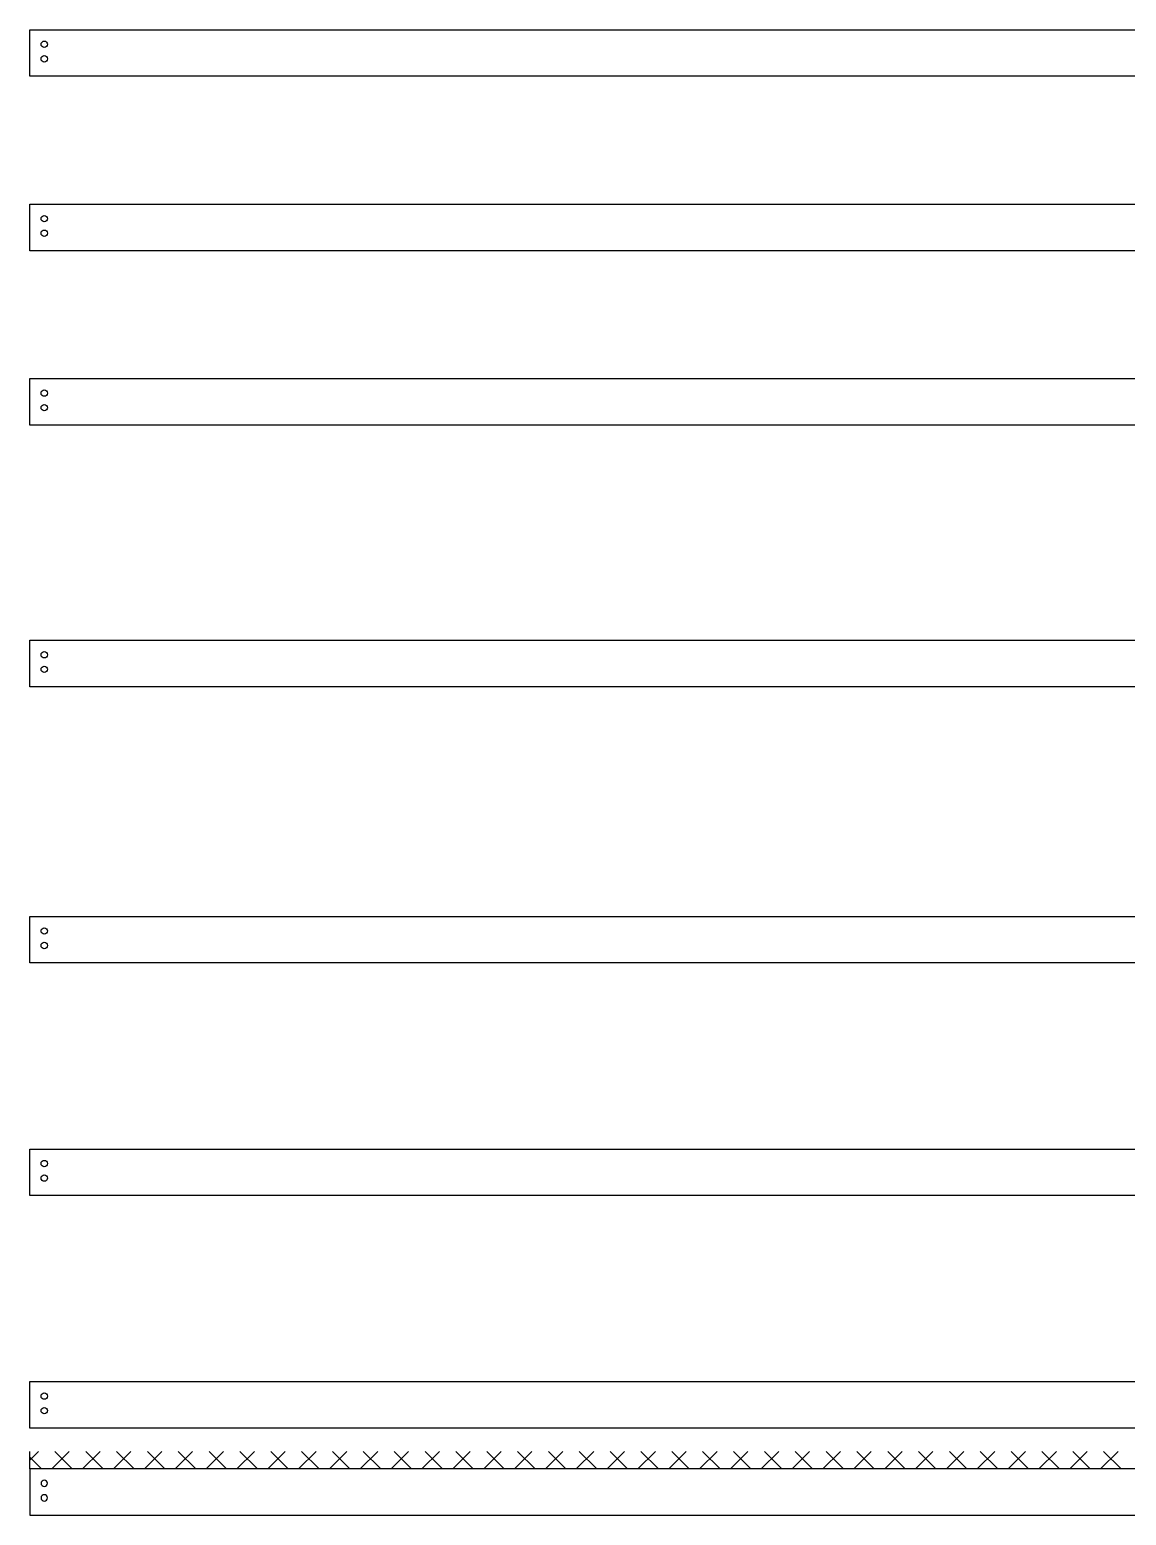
# Model space of a CAD drawing. Header units: millimetres. Extents: x -511490 to -68792, y -77452 to 318982.
# Drawn here: x -76290 to -74405, y 312965 to 315520 of the extents above; entities that cross this region are included whole.
import ezdxf

# ---------------------------------------------------------------- set-up
doc = ezdxf.new("R2010")
doc.units = ezdxf.units.MM
doc.layers.add('Multishuttle Phantom', color=8, linetype='Continuous', lineweight=25)

# ---------------------------------------------------------------- blocks, each defined once
blk = doc.blocks.new('*U129')
blk.add_lwpolyline([(-25, 25), (5175, 25), (5175, -55), (-25, -55)], close=True)
for centre in [(5150, 0), (5150, -25)]:
    blk.add_circle(centre, 5.5)
blk = doc.blocks.new('*U128')
blk.add_lwpolyline([(-25, 25), (2575, 25), (2575, -55), (-25, -55)], close=True)
for centre in [(0, 0), (2550, 0), (0, -25), (2550, -25)]:
    blk.add_circle(centre, 5.5)

msp = doc.modelspace()

# ---------------------------------------------------------------- linework, layer by layer
at = {"layer": 'Multishuttle Phantom', "color": 9}
msp.add_line((-76290, 313044.7), (-76290, 313074.7), dxfattribs=at)
at = {"layer": 'Multishuttle Phantom', "color": 9, "linetype": 'Continuous'}
for p, q in [((-76290, 313059.8), (-76275, 313074.7)), ((-76269.8, 313044.7), (-76290, 313064.9)), ((-76252, 313044.7), (-76222, 313074.7)), ((-76216.8, 313044.7), (-76246.8, 313074.7)), ((-76199, 313044.7), (-76169, 313074.7)), ((-76163.8, 313044.7), (-76193.8, 313074.7)), ((-76145.9, 313044.7), (-76115.9, 313074.7)), ((-76110.7, 313044.7), (-76140.7, 313074.7)), ((-76092.9, 313044.7), (-76062.9, 313074.7)), ((-76057.7, 313044.7), (-76087.7, 313074.7)), ((-76039.9, 313044.7), (-76009.9, 313074.7)), ((-76004.7, 313044.7), (-76034.7, 313074.7)), ((-75986.8, 313044.7), (-75956.8, 313074.7)), ((-75951.6, 313044.7), (-75981.6, 313074.7)), ((-75933.8, 313044.7), (-75903.8, 313074.7)), ((-75898.6, 313044.7), (-75928.6, 313074.7)), ((-75880.8, 313044.7), (-75850.8, 313074.7)), ((-75845.6, 313044.7), (-75875.6, 313074.7)), ((-75827.7, 313044.7), (-75797.7, 313074.7)), ((-75792.5, 313044.7), (-75822.5, 313074.7)), ((-75774.7, 313044.7), (-75744.7, 313074.7)), ((-75739.5, 313044.7), (-75769.5, 313074.7)), ((-75721.7, 313044.7), (-75691.7, 313074.7)), ((-75686.5, 313044.7), (-75716.5, 313074.7)), ((-75668.6, 313044.7), (-75638.6, 313074.7)), ((-75633.4, 313044.7), (-75663.4, 313074.7)), ((-75615.6, 313044.7), (-75585.6, 313074.7)), ((-75580.4, 313044.7), (-75610.4, 313074.7)), ((-75562.6, 313044.7), (-75532.6, 313074.7)), ((-75527.4, 313044.7), (-75557.4, 313074.7)), ((-75509.5, 313044.7), (-75479.5, 313074.7)), ((-75474.3, 313044.7), (-75504.3, 313074.7)), ((-75456.5, 313044.7), (-75426.5, 313074.7)), ((-75421.3, 313044.7), (-75451.3, 313074.7)), ((-75403.5, 313044.7), (-75373.5, 313074.7)), ((-75368.3, 313044.7), (-75398.3, 313074.7)), ((-75350.4, 313044.7), (-75320.4, 313074.7)), ((-75315.2, 313044.7), (-75345.2, 313074.7)), ((-75297.4, 313044.7), (-75267.4, 313074.7)), ((-75262.2, 313044.7), (-75292.2, 313074.7)), ((-75244.4, 313044.7), (-75214.4, 313074.7)), ((-75209.2, 313044.7), (-75239.2, 313074.7)), ((-75191.3, 313044.7), (-75161.3, 313074.7)), ((-75156.1, 313044.7), (-75186.1, 313074.7)), ((-75138.3, 313044.7), (-75108.3, 313074.7)), ((-75103.1, 313044.7), (-75133.1, 313074.7)), ((-75085.3, 313044.7), (-75055.3, 313074.7)), ((-75050.1, 313044.7), (-75080.1, 313074.7)), ((-75032.2, 313044.7), (-75002.2, 313074.7)), ((-74997, 313044.7), (-75027, 313074.7)), ((-74979.2, 313044.7), (-74949.2, 313074.7)), ((-74944, 313044.7), (-74974, 313074.7)), ((-74926.2, 313044.7), (-74896.2, 313074.7)), ((-74891, 313044.7), (-74921, 313074.7)), ((-74873.1, 313044.7), (-74843.1, 313074.7)), ((-74838, 313044.7), (-74868, 313074.7)), ((-74820.1, 313044.7), (-74790.1, 313074.7)), ((-74784.9, 313044.7), (-74814.9, 313074.7)), ((-74767.1, 313044.7), (-74737.1, 313074.7)), ((-74731.9, 313044.7), (-74761.9, 313074.7)), ((-74714, 313044.7), (-74684, 313074.7)), ((-74678.9, 313044.7), (-74708.9, 313074.7)), ((-74661, 313044.7), (-74631, 313074.7)), ((-74625.8, 313044.7), (-74655.8, 313074.7)), ((-74608, 313044.7), (-74578, 313074.7)), ((-74572.8, 313044.7), (-74602.8, 313074.7)), ((-74555, 313044.7), (-74525, 313074.7)), ((-74519.8, 313044.7), (-74549.8, 313074.7)), ((-74501.9, 313044.7), (-74471.9, 313074.7)), ((-74466.7, 313044.7), (-74496.7, 313074.7)), ((-74448.9, 313044.7), (-74418.9, 313074.7)), ((-74413.7, 313044.7), (-74443.7, 313074.7))]:
    msp.add_line(p, q, dxfattribs=at)

# ---------------------------------------------------------------- block references
at = {"layer": 'Multishuttle Phantom'}
for p in [(-76265, 315494.7), (-76265, 315194.7), (-76265, 314894.7), (-76265, 314444.7), (-76265, 313969.7), (-76265, 313569.7), (-76265, 313169.7)]:
    msp.add_blockref('*U128', p, dxfattribs=at)
at = {"layer": 'Multishuttle Phantom', "xscale": -1}
msp.add_blockref('*U129', (-71115, 313019.7), dxfattribs=at)

doc.saveas('drawing.dxf')
